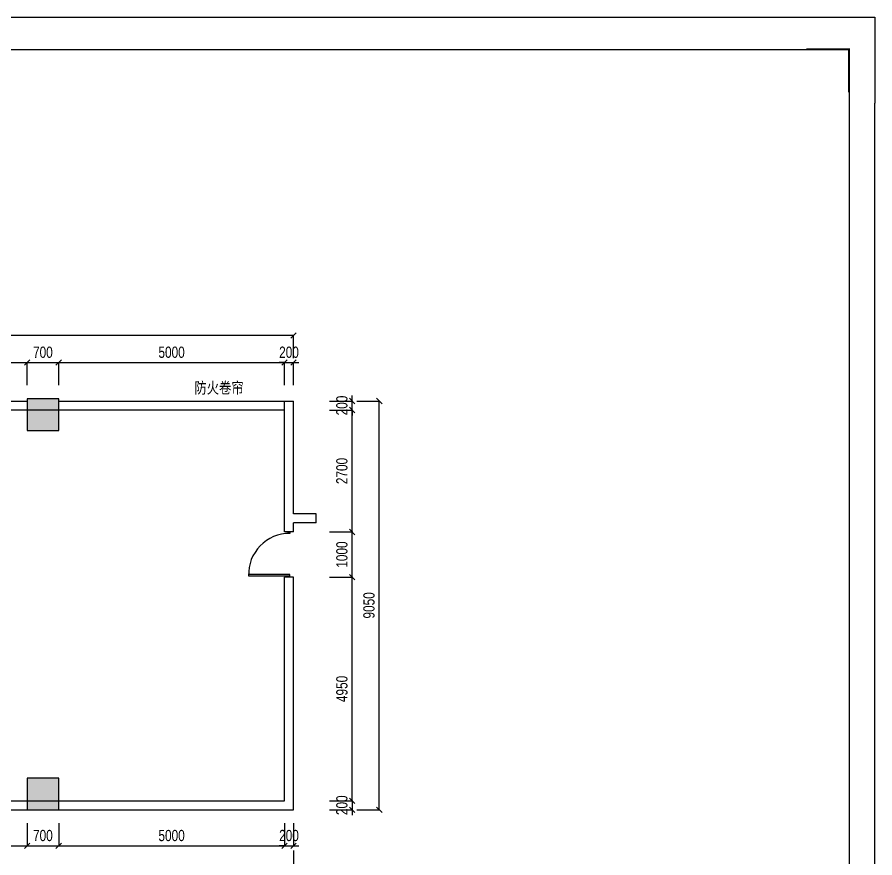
# Model space of a CAD drawing. Extents: x 149707 to 189623, y 2322 to 30549.
# Drawn here: x 170630 to 189623, y 11935 to 30549 of the extents above; entities that cross this region are included whole.
import ezdxf

# ---------------------------------------------------------------- set-up
doc = ezdxf.new("R2010")
doc.units = 0
doc.header["$LTSCALE"] = 1000
doc.layers.get('Defpoints').update_dxf_attribs({"color": 212})
for name, color, linetype in [('0-土建-墙体', 7, 'Continuous'), ('0-土建-窗', 4, 'Continuous'), ('0-土建-门窗', 4, 'Continuous'), ('DIM', 3, 'Continuous'), ('新增油烟管井2014-08-06', 2, 'Continuous')]:
    doc.layers.add(name, color=color, linetype=linetype)
doc.styles.get("Standard").update_dxf_attribs({"font": 'arial.ttf', "width": 0.75})
doc.styles.add('黑体', font='simhei.ttf', dxfattribs={"width": 0.8})
doc.dimstyles.new('DIM-200MM', dxfattribs={"dimtxt": 250, "dimasz": 120, "dimexe": 10, "dimexo": 100, "dimgap": 100, "dimtad": 1, "dimdec": 0, "dimrnd": 5, "dimzin": 1, "dimdsep": 46, "dimtxsty": 'Standard', "dimblk": 'OBLIQUE', "dimcen": 0.5, "dimdle": 1, "dimclrd": 256, "dimclre": 256, "dimclrt": 7, "dimaunit": 1, "dimadec": 0, "dimazin": 0, "dimtfac": 1, "dimtdec": 0, "dimtix": 1, "dimtmove": 2, "dimatfit": 3, "dimfxl": 0, "dimtolj": 1, "dimtzin": 1, "dimarcsym": 0})

# ---------------------------------------------------------------- blocks, each defined once
blk = doc.blocks.new('A-地下室二层墙体$0$DOOR_B01')
for p, q in [((-0.47, 0.895), (-0.47, -0.015)), ((-0.44, -0.015), (-0.44, 0.895)), ((-0.5, 0.015), (-0.47, 0.015)), ((-0.5, -0.015), (-0.5, 0.015)), ((0.47, 0.015), (0.5, 0.015)), ((0.5, 0.015), (0.5, -0.015)), ((-0.5, -0.015), (-0.44, -0.015)), ((0.5, -0.015), (0.47, -0.015))]:
    blk.add_line(p, q)
blk.add_arc((-0.44, -0.015), 0.91, 0, 91.8892)
blk = doc.blocks.new('_Oblique')
at = {"color": 0, "linetype": 'ByBlock', "lineweight": -2}
blk.add_line((-0.5, -0.5), (0.5, 0.5), dxfattribs=at)
blk = doc.blocks.new('*D64')
at = {"layer": 'Defpoints', "color": 0, "transparency": 16777216}
for p in [(163150, 13000), (170850, 13000), (170850, 12200)]:
    blk.add_point(p, dxfattribs=at)
at = {"layer": 'DIM', "lineweight": -2, "transparency": 16777216}
for p, q in [((163150, 12700), (163150, 12190)), ((170850, 12700), (170850, 12190)), ((163149, 12200), (170851, 12200))]:
    blk.add_line(p, q, dxfattribs=at)
at = {"layer": 'DIM', "lineweight": -2, "transparency": 16777216, "xscale": 120, "yscale": 120, "zscale": 120, "rotation": 180}
blk.add_blockref('_Oblique', (163150, 12200), dxfattribs=at)
at = {"layer": 'DIM', "lineweight": -2, "transparency": 16777216, "xscale": 120, "yscale": 120, "zscale": 120}
blk.add_blockref('_Oblique', (170850, 12200), dxfattribs=at)
at = {"layer": 'DIM', "color": 7, "transparency": 16777216, "insert": (167000, 12428), "char_height": 250, "attachment_point": 5}
blk.add_mtext('\\A1;7700', dxfattribs=at)
blk = doc.blocks.new('*D65')
at = {"layer": 'Defpoints', "color": 0, "transparency": 16777216}
for p in [(170850, 13000), (171550, 13000), (171550, 12200)]:
    blk.add_point(p, dxfattribs=at)
at = {"layer": 'DIM', "lineweight": -2, "transparency": 16777216}
for p, q in [((170850, 12700), (170850, 12190)), ((171550, 12700), (171550, 12190)), ((170849, 12200), (171551, 12200))]:
    blk.add_line(p, q, dxfattribs=at)
at = {"layer": 'DIM', "lineweight": -2, "transparency": 16777216, "xscale": 120, "yscale": 120, "zscale": 120, "rotation": 180}
blk.add_blockref('_Oblique', (170850, 12200), dxfattribs=at)
at = {"layer": 'DIM', "lineweight": -2, "transparency": 16777216, "xscale": 120, "yscale": 120, "zscale": 120}
blk.add_blockref('_Oblique', (171550, 12200), dxfattribs=at)
at = {"layer": 'DIM', "color": 7, "transparency": 16777216, "insert": (171200, 12428), "char_height": 250, "attachment_point": 5}
blk.add_mtext('\\A1;700', dxfattribs=at)
blk = doc.blocks.new('*D66')
at = {"layer": 'Defpoints', "color": 0, "transparency": 16777216}
for p in [(171550, 13000), (176550, 13000), (176550, 12200)]:
    blk.add_point(p, dxfattribs=at)
at = {"layer": 'DIM', "lineweight": -2, "transparency": 16777216}
for p, q in [((171550, 12700), (171550, 12190)), ((176550, 12700), (176550, 12190)), ((171549, 12200), (176551, 12200))]:
    blk.add_line(p, q, dxfattribs=at)
at = {"layer": 'DIM', "lineweight": -2, "transparency": 16777216, "xscale": 120, "yscale": 120, "zscale": 120, "rotation": 180}
blk.add_blockref('_Oblique', (171550, 12200), dxfattribs=at)
at = {"layer": 'DIM', "lineweight": -2, "transparency": 16777216, "xscale": 120, "yscale": 120, "zscale": 120}
blk.add_blockref('_Oblique', (176550, 12200), dxfattribs=at)
at = {"layer": 'DIM', "color": 7, "transparency": 16777216, "insert": (174050, 12428), "char_height": 250, "attachment_point": 5}
blk.add_mtext('\\A1;5000', dxfattribs=at)
blk = doc.blocks.new('*D67')
at = {"layer": 'Defpoints', "color": 0, "transparency": 16777216}
for p in [(176550, 13200), (176750, 13200), (176750, 12200)]:
    blk.add_point(p, dxfattribs=at)
at = {"layer": 'DIM', "lineweight": -2, "transparency": 16777216}
for p, q in [((176550, 12700), (176550, 12190)), ((176750, 12700), (176750, 12190)), ((176550, 12200), (176430, 12200)), ((176550, 12200), (176750, 12200)), ((176750, 12200), (176870, 12200))]:
    blk.add_line(p, q, dxfattribs=at)
at = {"layer": 'DIM', "lineweight": -2, "transparency": 16777216, "xscale": 120, "yscale": 120, "zscale": 120}
blk.add_blockref('_Oblique', (176550, 12200), dxfattribs=at)
at = {"layer": 'DIM', "lineweight": -2, "transparency": 16777216, "xscale": 120, "yscale": 120, "zscale": 120, "rotation": 180}
blk.add_blockref('_Oblique', (176750, 12200), dxfattribs=at)
at = {"layer": 'DIM', "color": 7, "transparency": 16777216, "insert": (176650, 12428), "char_height": 250, "attachment_point": 5}
blk.add_mtext('\\A1;200', dxfattribs=at)
blk = doc.blocks.new('*D68')
at = {"layer": 'Defpoints', "color": 0, "transparency": 16777216}
for p in [(176550, 13200), (176550, 13000), (178050, 13000)]:
    blk.add_point(p, dxfattribs=at)
at = {"layer": 'DIM', "lineweight": -2, "transparency": 16777216}
for p, q in [((178050, 13200), (178050, 13320)), ((177550, 13200), (178060, 13200)), ((178050, 13200), (178050, 13000)), ((177550, 13000), (178060, 13000)), ((178050, 13000), (178050, 12880))]:
    blk.add_line(p, q, dxfattribs=at)
at = {"layer": 'DIM', "lineweight": -2, "transparency": 16777216, "xscale": 120, "yscale": 120, "zscale": 120}
for p, rotation in [((178050, 13200), 270), ((178050, 13000), 90)]:
    blk.add_blockref('_Oblique', p, dxfattribs=dict(at, rotation=rotation))
at = {"layer": 'DIM', "color": 7, "transparency": 16777216, "insert": (177822, 13100), "char_height": 250, "attachment_point": 5, "rotation": 90}
blk.add_mtext('\\A1;200', dxfattribs=at)
blk = doc.blocks.new('*D69')
at = {"layer": 'Defpoints', "color": 0, "transparency": 16777216}
for p in [(176550, 18150), (178050, 18150), (176550, 13200)]:
    blk.add_point(p, dxfattribs=at)
at = {"layer": 'DIM', "lineweight": -2, "transparency": 16777216}
for p, q in [((177550, 18150), (178060, 18150)), ((178050, 13199), (178050, 18151)), ((177550, 13200), (178060, 13200))]:
    blk.add_line(p, q, dxfattribs=at)
at = {"layer": 'DIM', "lineweight": -2, "transparency": 16777216, "xscale": 120, "yscale": 120, "zscale": 120}
for p, rotation in [((178050, 18150), 90), ((178050, 13200), 270)]:
    blk.add_blockref('_Oblique', p, dxfattribs=dict(at, rotation=rotation))
at = {"layer": 'DIM', "color": 7, "transparency": 16777216, "insert": (177822, 15675), "char_height": 250, "attachment_point": 5, "rotation": 90}
blk.add_mtext('\\A1;4950', dxfattribs=at)
blk = doc.blocks.new('*D70')
at = {"layer": 'Defpoints', "color": 0, "transparency": 16777216}
for p in [(176635, 19150), (178050, 19150), (176635, 18150)]:
    blk.add_point(p, dxfattribs=at)
at = {"layer": 'DIM', "lineweight": -2, "transparency": 16777216}
for p, q in [((177550, 19150), (178060, 19150)), ((178050, 18149), (178050, 19151)), ((177550, 18150), (178060, 18150))]:
    blk.add_line(p, q, dxfattribs=at)
at = {"layer": 'DIM', "lineweight": -2, "transparency": 16777216, "xscale": 120, "yscale": 120, "zscale": 120}
for p, rotation in [((178050, 19150), 90), ((178050, 18150), 270)]:
    blk.add_blockref('_Oblique', p, dxfattribs=dict(at, rotation=rotation))
at = {"layer": 'DIM', "color": 7, "transparency": 16777216, "insert": (177822, 18650), "char_height": 250, "attachment_point": 5, "rotation": 90}
blk.add_mtext('\\A1;1000', dxfattribs=at)
blk = doc.blocks.new('*D71')
at = {"layer": 'Defpoints', "color": 0, "transparency": 16777216}
for p in [(176550, 21850), (178050, 21850), (176550, 19150)]:
    blk.add_point(p, dxfattribs=at)
at = {"layer": 'DIM', "lineweight": -2, "transparency": 16777216}
for p, q in [((177550, 21850), (178060, 21850)), ((178050, 19149), (178050, 21851)), ((177550, 19150), (178060, 19150))]:
    blk.add_line(p, q, dxfattribs=at)
at = {"layer": 'DIM', "lineweight": -2, "transparency": 16777216, "xscale": 120, "yscale": 120, "zscale": 120}
for p, rotation in [((178050, 21850), 90), ((178050, 19150), 270)]:
    blk.add_blockref('_Oblique', p, dxfattribs=dict(at, rotation=rotation))
at = {"layer": 'DIM', "color": 7, "transparency": 16777216, "insert": (177822, 20500), "char_height": 250, "attachment_point": 5, "rotation": 90}
blk.add_mtext('\\A1;2700', dxfattribs=at)
blk = doc.blocks.new('*D72')
at = {"layer": 'Defpoints', "color": 0, "transparency": 16777216}
for p in [(176550, 22050), (178050, 22050), (176550, 21850)]:
    blk.add_point(p, dxfattribs=at)
at = {"layer": 'DIM', "lineweight": -2, "transparency": 16777216}
for p, q in [((177550, 22050), (178060, 22050)), ((178050, 22050), (178050, 22170)), ((178050, 21850), (178050, 22050)), ((177550, 21850), (178060, 21850)), ((178050, 21850), (178050, 21730))]:
    blk.add_line(p, q, dxfattribs=at)
at = {"layer": 'DIM', "lineweight": -2, "transparency": 16777216, "xscale": 120, "yscale": 120, "zscale": 120}
for p, rotation in [((178050, 22050), 270), ((178050, 21850), 90)]:
    blk.add_blockref('_Oblique', p, dxfattribs=dict(at, rotation=rotation))
at = {"layer": 'DIM', "color": 7, "transparency": 16777216, "insert": (177822, 21950), "char_height": 250, "attachment_point": 5, "rotation": 90}
blk.add_mtext('\\A1;200', dxfattribs=at)
blk = doc.blocks.new('*D73')
at = {"layer": 'Defpoints', "color": 0, "transparency": 16777216}
for p in [(176750, 22050), (178650, 22050), (176750, 13000)]:
    blk.add_point(p, dxfattribs=at)
at = {"layer": 'DIM', "lineweight": -2, "transparency": 16777216}
for p, q in [((178150, 22050), (178660, 22050)), ((178650, 12999), (178650, 22051)), ((178150, 13000), (178660, 13000))]:
    blk.add_line(p, q, dxfattribs=at)
at = {"layer": 'DIM', "lineweight": -2, "transparency": 16777216, "xscale": 120, "yscale": 120, "zscale": 120}
for p, rotation in [((178650, 22050), 90), ((178650, 13000), 270)]:
    blk.add_blockref('_Oblique', p, dxfattribs=dict(at, rotation=rotation))
at = {"layer": 'DIM', "color": 7, "transparency": 16777216, "insert": (178422, 17525), "char_height": 250, "attachment_point": 5, "rotation": 90}
blk.add_mtext('\\A1;9050', dxfattribs=at)
blk = doc.blocks.new('*D77')
at = {"layer": 'Defpoints', "color": 0, "transparency": 16777216}
for p in [(170850, 22900), (169450, 21850), (170850, 21850)]:
    blk.add_point(p, dxfattribs=at)
at = {"layer": 'DIM', "lineweight": -2, "transparency": 16777216}
for p, q in [((169449, 22900), (170851, 22900)), ((169450, 22400), (169450, 22910)), ((170850, 22400), (170850, 22910))]:
    blk.add_line(p, q, dxfattribs=at)
at = {"layer": 'DIM', "lineweight": -2, "transparency": 16777216, "xscale": 120, "yscale": 120, "zscale": 120, "rotation": 180}
blk.add_blockref('_Oblique', (169450, 22900), dxfattribs=at)
at = {"layer": 'DIM', "lineweight": -2, "transparency": 16777216, "xscale": 120, "yscale": 120, "zscale": 120}
blk.add_blockref('_Oblique', (170850, 22900), dxfattribs=at)
at = {"layer": 'DIM', "color": 7, "transparency": 16777216, "insert": (170150, 23128), "char_height": 250, "attachment_point": 5}
blk.add_mtext('\\A1;1400', dxfattribs=at)
blk = doc.blocks.new('*D78')
at = {"layer": 'Defpoints', "color": 0, "transparency": 16777216}
for p in [(171550, 22900), (170850, 22100), (171550, 22100)]:
    blk.add_point(p, dxfattribs=at)
at = {"layer": 'DIM', "lineweight": -2, "transparency": 16777216}
for p, q in [((170849, 22900), (171551, 22900)), ((170850, 22400), (170850, 22910)), ((171550, 22400), (171550, 22910))]:
    blk.add_line(p, q, dxfattribs=at)
at = {"layer": 'DIM', "lineweight": -2, "transparency": 16777216, "xscale": 120, "yscale": 120, "zscale": 120, "rotation": 180}
blk.add_blockref('_Oblique', (170850, 22900), dxfattribs=at)
at = {"layer": 'DIM', "lineweight": -2, "transparency": 16777216, "xscale": 120, "yscale": 120, "zscale": 120}
blk.add_blockref('_Oblique', (171550, 22900), dxfattribs=at)
at = {"layer": 'DIM', "color": 7, "transparency": 16777216, "insert": (171200, 23128), "char_height": 250, "attachment_point": 5}
blk.add_mtext('\\A1;700', dxfattribs=at)
blk = doc.blocks.new('*D79')
at = {"layer": 'Defpoints', "color": 0, "transparency": 16777216}
for p in [(176550, 22900), (171550, 22050), (176550, 22050)]:
    blk.add_point(p, dxfattribs=at)
at = {"layer": 'DIM', "lineweight": -2, "transparency": 16777216}
for p, q in [((171549, 22900), (176551, 22900)), ((171550, 22400), (171550, 22910)), ((176550, 22400), (176550, 22910))]:
    blk.add_line(p, q, dxfattribs=at)
at = {"layer": 'DIM', "lineweight": -2, "transparency": 16777216, "xscale": 120, "yscale": 120, "zscale": 120, "rotation": 180}
blk.add_blockref('_Oblique', (171550, 22900), dxfattribs=at)
at = {"layer": 'DIM', "lineweight": -2, "transparency": 16777216, "xscale": 120, "yscale": 120, "zscale": 120}
blk.add_blockref('_Oblique', (176550, 22900), dxfattribs=at)
at = {"layer": 'DIM', "color": 7, "transparency": 16777216, "insert": (174050, 23128), "char_height": 250, "attachment_point": 5}
blk.add_mtext('\\A1;5000', dxfattribs=at)
blk = doc.blocks.new('*D80')
at = {"layer": 'Defpoints', "color": 0, "transparency": 16777216}
for p in [(176750, 22900), (176550, 22050), (176750, 22050)]:
    blk.add_point(p, dxfattribs=at)
at = {"layer": 'DIM', "lineweight": -2, "transparency": 16777216}
for p, q in [((176550, 22900), (176430, 22900)), ((176550, 22400), (176550, 22910)), ((176550, 22900), (176750, 22900)), ((176750, 22400), (176750, 22910)), ((176750, 22900), (176870, 22900))]:
    blk.add_line(p, q, dxfattribs=at)
at = {"layer": 'DIM', "lineweight": -2, "transparency": 16777216, "xscale": 120, "yscale": 120, "zscale": 120}
blk.add_blockref('_Oblique', (176550, 22900), dxfattribs=at)
at = {"layer": 'DIM', "lineweight": -2, "transparency": 16777216, "xscale": 120, "yscale": 120, "zscale": 120, "rotation": 180}
blk.add_blockref('_Oblique', (176750, 22900), dxfattribs=at)
at = {"layer": 'DIM', "color": 7, "transparency": 16777216, "insert": (176650, 23128), "char_height": 250, "attachment_point": 5}
blk.add_mtext('\\A1;200', dxfattribs=at)
blk = doc.blocks.new('*D81')
at = {"layer": 'Defpoints', "color": 0, "transparency": 16777216}
for p in [(162450, 23500), (162450, 22050), (176750, 22050)]:
    blk.add_point(p, dxfattribs=at)
at = {"layer": 'DIM', "lineweight": -2, "transparency": 16777216}
for p, q in [((176751, 23500), (162449, 23500)), ((162450, 23000), (162450, 23510)), ((176750, 23000), (176750, 23510))]:
    blk.add_line(p, q, dxfattribs=at)
at = {"layer": 'DIM', "lineweight": -2, "transparency": 16777216, "xscale": 120, "yscale": 120, "zscale": 120, "rotation": 180}
blk.add_blockref('_Oblique', (162450, 23500), dxfattribs=at)
at = {"layer": 'DIM', "lineweight": -2, "transparency": 16777216, "xscale": 120, "yscale": 120, "zscale": 120}
blk.add_blockref('_Oblique', (176750, 23500), dxfattribs=at)
at = {"layer": 'DIM', "color": 7, "transparency": 16777216, "insert": (169600, 23728), "char_height": 250, "attachment_point": 5}
blk.add_mtext('\\A1;14300', dxfattribs=at)
blk = doc.blocks.new('*D91')
at = {"layer": 'Defpoints', "color": 0, "transparency": 16777216}
for p in [(162450, 12400), (176750, 12400), (176750, 11600)]:
    blk.add_point(p, dxfattribs=at)
at = {"layer": 'DIM', "lineweight": -2, "transparency": 16777216}
for p, q in [((162450, 12100), (162450, 11590)), ((176750, 12100), (176750, 11590)), ((162449, 11600), (176751, 11600))]:
    blk.add_line(p, q, dxfattribs=at)
at = {"layer": 'DIM', "lineweight": -2, "transparency": 16777216, "xscale": 120, "yscale": 120, "zscale": 120, "rotation": 180}
blk.add_blockref('_Oblique', (162450, 11600), dxfattribs=at)
at = {"layer": 'DIM', "lineweight": -2, "transparency": 16777216, "xscale": 120, "yscale": 120, "zscale": 120}
blk.add_blockref('_Oblique', (176750, 11600), dxfattribs=at)
at = {"layer": 'DIM', "color": 7, "transparency": 16777216, "insert": (169600, 11828), "char_height": 250, "attachment_point": 5}
blk.add_mtext('\\A1;14300', dxfattribs=at)

msp = doc.modelspace()

# ---------------------------------------------------------------- hatches: boundary and pattern name
for points in [[(170850, 22100), (170850, 21400), (171550, 21400), (171550, 22100)], [(170850, 13700), (170850, 13000), (171550, 13000), (171550, 13700)]]:
    msp.add_hatch(color=8).paths.add_polyline_path(points)

# ---------------------------------------------------------------- linework, layer by layer
for points in [[(149706.7, 4222.5), (149706.7, 30548.5), (187722.7, 30548.5)], [(187722.7, 30548.5), (189623.5, 30548.5), (189623.5, 28647.7)], [(187722.7, 2321.7), (189623.5, 2321.7), (189623.5, 28647.7)]]:
    msp.add_lwpolyline(points)
for points in [[(150276.9, 29835.7), (189053.2, 29835.7), (189053.2, 3034.5), (150276.9, 3034.5)], [(170850, 22100), (170850, 21400), (171550, 21400), (171550, 22100)], [(170850, 22100), (170850, 21400), (171550, 21400), (171550, 22100)], [(170850, 13700), (170850, 13000), (171550, 13000), (171550, 13700)], [(170850, 13700), (170850, 13000), (171550, 13000), (171550, 13700)]]:
    msp.add_lwpolyline(points, close=True)
at = {"const_width": 47.5}
msp.add_lwpolyline([(189053.2, 28885.3), (189053.2, 29835.7), (188102.8, 29835.7)], dxfattribs=at)
at = {"layer": '0-土建-墙体'}
for p, q in [((176550, 19150), (176550, 22050)), ((176550, 22050), (176750, 22050)), ((176750, 19550), (176750, 22050)), ((177250, 19550), (176750, 19550)), ((177250, 19350), (177250, 19550)), ((176750, 19150), (176750, 19350)), ((177250, 19350), (176750, 19350)), ((176750, 19150), (176550, 19150)), ((176550, 13200), (176550, 18150)), ((176750, 18150), (176550, 18150)), ((176750, 13000), (176750, 18150)), ((162900, 13200), (176550, 13200)), ((162900, 13000), (176750, 13000))]:
    msp.add_line(p, q, dxfattribs=at)
at = {"layer": '0-土建-窗', "color": 4}
for p, q in [((169450, 22050), (170850, 22050)), ((171550, 22050), (176550, 22050)), ((176550, 21850), (169450, 21850))]:
    msp.add_line(p, q, dxfattribs=at)
at = {"layer": '0-土建-窗'}
msp.add_line((171550, 21850), (171550, 22050), dxfattribs=at)

# ---------------------------------------------------------------- block references
at = {"layer": '0-土建-门窗', "xscale": 1000.000000000231, "yscale": 1000.000000000231, "zscale": 1000.000000000231, "rotation": 90.00000000186995}
msp.add_blockref('A-地下室二层墙体$0$DOOR_B01', (176650, 18650), dxfattribs=at)

# ---------------------------------------------------------------- texts
at = {"layer": '新增油烟管井2014-08-06', "color": 0, "style": '黑体', "width": 0.8}
msp.add_text('防火卷帘', height=250, dxfattribs=at).set_placement((174555.6, 22217.1, 5427.8))

# ---------------------------------------------------------------- dimensions: what is measured, and where the dimension line sits
at = {"layer": 'DIM'}
for p1, p2, distance, picture, middle in [((176750, 22050), (162450, 22050), -1450, '*D81', (169600, 23727.7)), ((169450, 21850), (170850, 21850), 1050, '*D77', (170150, 23127.6)), ((170850, 22100), (171550, 22100), 800, '*D78', (171200, 23127.6)), ((171550, 22050), (176550, 22050), 850, '*D79', (174050, 23127.6)), ((176550, 22050), (176750, 22050), 850, '*D80', (176650, 23127.6)), ((176550, 21850), (176550, 22050), -1500, '*D72', (177822.4, 21950)), ((176750, 13000), (176750, 22050), -1900, '*D73', (178422.4, 17525)), ((176550, 19150), (176550, 21850), -1500, '*D71', (177822.4, 20500)), ((176635, 18150), (176635, 19150), -1415, '*D70', (177822.4, 18650)), ((176550, 13200), (176550, 18150), -1500, '*D69', (177822.4, 15675)), ((176550, 13200), (176550, 13000), 1500, '*D68', (177822.4, 13100)), ((176550, 13200), (176750, 13200), -1000, '*D67', (176650, 12427.6)), ((163150, 13000), (170850, 13000), -800, '*D64', (167000, 12427.6)), ((170850, 13000), (171550, 13000), -800, '*D65', (171200, 12427.6)), ((171550, 13000), (176550, 13000), -800, '*D66', (174050, 12427.6)), ((162450, 12400), (176750, 12400), -800, '*D91', (169600, 11827.7))]:
    dim = msp.add_aligned_dim(p1=p1, p2=p2, distance=distance, dimstyle='DIM-200MM', dxfattribs=at)
    dim.commit()
    dim.dimension.update_dxf_attribs({"geometry": picture, "text_midpoint": middle})

doc.saveas('drawing.dxf')
